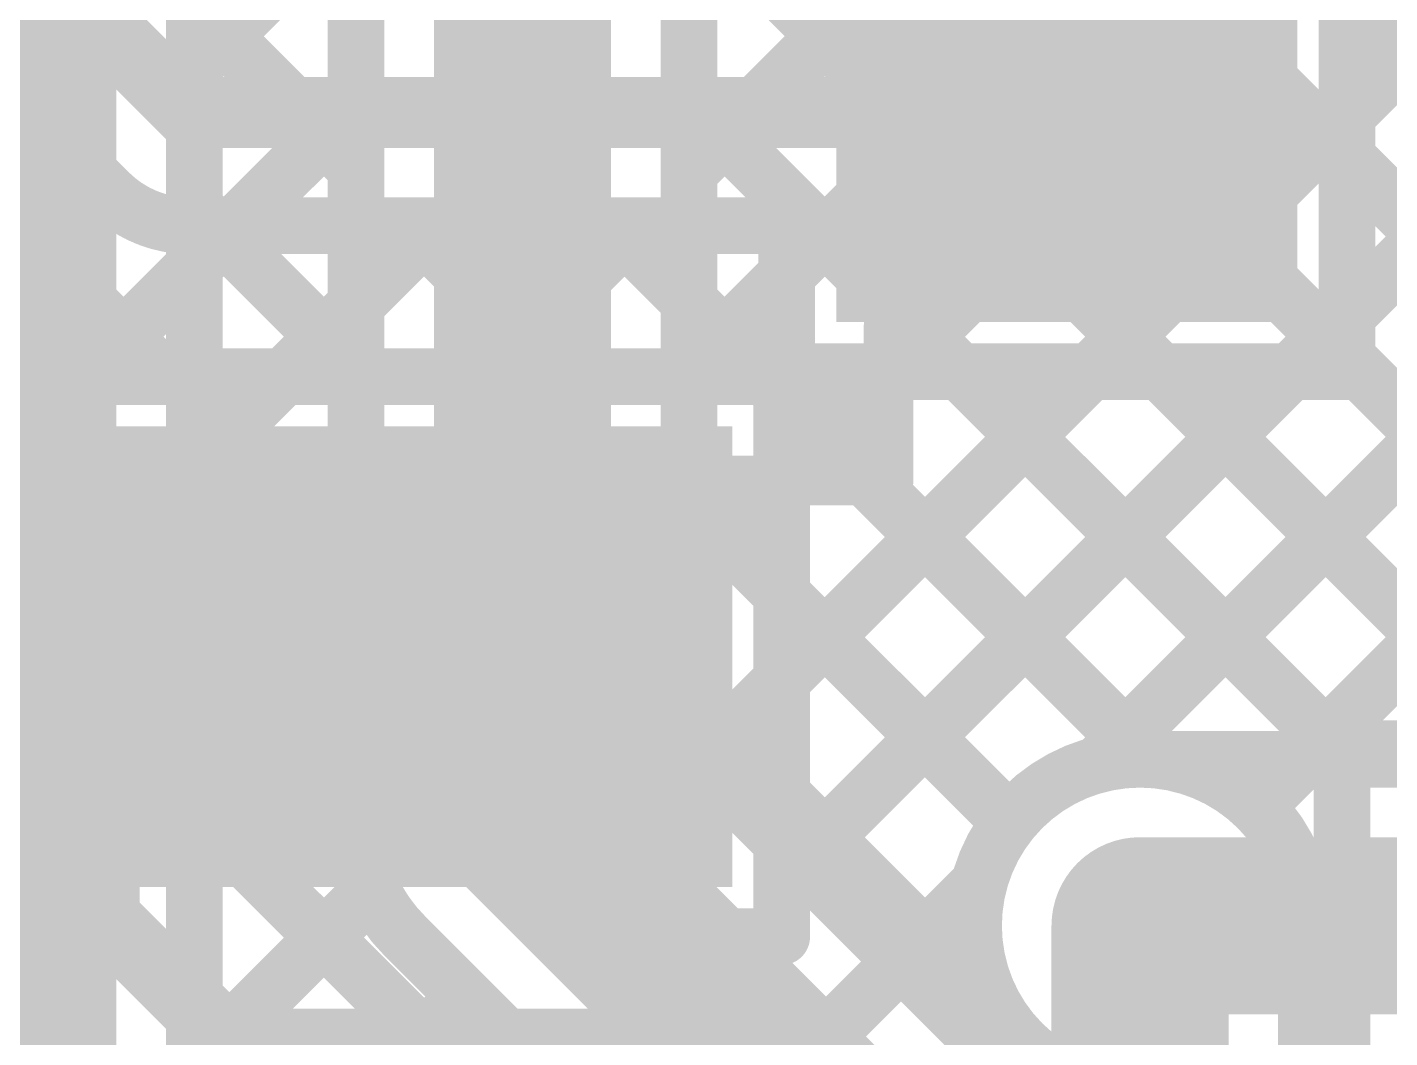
# Model space of a CAD drawing. Header units: millimetres. Extents: x 3.57 to 6.19, y 4.04 to 5.89.
# Drawn here: x 4.2149 to 4.4073, y 4.8932 to 5.0359 of the extents above; entities that cross this region are included whole.
import ezdxf

# ---------------------------------------------------------------- set-up
doc = ezdxf.new("R2010")
doc.units = ezdxf.units.MM
doc.header["$MEASUREMENT"] = 0
for name, color, linetype in [('BottomLayer', 5, 'Continuous'), ('BottomSolder', 6, 'Continuous'), ('MultiLayer', 9, 'Continuous'), ('TopLayer', 1, 'Continuous'), ('TopOverlay', 2, 'Continuous'), ('TopPaste', 8, 'Continuous'), ('TopSolder', 216, 'Continuous'), ('ViaHoleLayer', 16, 'Continuous')]:
    doc.layers.add(name, color=color, linetype=linetype)

# ---------------------------------------------------------------- blocks, each defined once
blk = doc.blocks.new('48_LQFP_12')
at = {"layer": 'TopLayer'}
for points in [[(0.09449, 0.13689), (0.09449, 0.19398), (0.08268, 0.13689), (0.08268, 0.19398)], [(0.11417, 0.13689), (0.11417, 0.19398), (0.10236, 0.13689), (0.10236, 0.19398)], [(0.13689, 0.10238), (0.19398, 0.10238), (0.13689, 0.11419), (0.19398, 0.11419)], [(0.13689, 0.08269), (0.19398, 0.08269), (0.13689, 0.0945), (0.19398, 0.0945)], [(0.13689, 0.06301), (0.19398, 0.06301), (0.13689, 0.07482), (0.19398, 0.07482)], [(0.13689, 0.04332), (0.19398, 0.04332), (0.13689, 0.05513), (0.19398, 0.05513)], [(0.19398, 0.03545), (0.13689, 0.03545), (0.19398, 0.02364), (0.13689, 0.02364)]]:
    blk.add_solid(points, dxfattribs=at)
at = {"layer": 'TopOverlay', "const_width": 0.007}
for points in [[(0.14057, 0.14027), (0.11857, 0.14027)], [(0.14057, 0.11827), (0.14057, 0.14027)]]:
    blk.add_lwpolyline(points, dxfattribs=at)
at = {"layer": 'TopOverlay', "const_width": 0.0035}
for points in [[(0.11682, 0.14027, 1), (0.12032, 0.14027, 1)], [(0.13882, 0.14027, 1), (0.14232, 0.14027, 1)], [(0.13882, 0.14027, 1), (0.14232, 0.14027, 1)], [(0.13882, 0.11827, 1), (0.14232, 0.11827, 1)]]:
    blk.add_lwpolyline(points, format="xyb", close=True, dxfattribs=at)
at = {"layer": 'TopPaste'}
for points in [[(0.09449, 0.13689), (0.09449, 0.19398), (0.08268, 0.13689), (0.08268, 0.19398)], [(0.11417, 0.13689), (0.11417, 0.19398), (0.10236, 0.13689), (0.10236, 0.19398)], [(0.13689, 0.10238), (0.19398, 0.10238), (0.13689, 0.11419), (0.19398, 0.11419)], [(0.13689, 0.08269), (0.19398, 0.08269), (0.13689, 0.0945), (0.19398, 0.0945)], [(0.13689, 0.06301), (0.19398, 0.06301), (0.13689, 0.07482), (0.19398, 0.07482)], [(0.13689, 0.04332), (0.19398, 0.04332), (0.13689, 0.05513), (0.19398, 0.05513)], [(0.19398, 0.03545), (0.13689, 0.03545), (0.19398, 0.02364), (0.13689, 0.02364)]]:
    blk.add_solid(points, dxfattribs=at)
at = {"layer": 'TopSolder'}
for points in [[(0.0788, 0.13289), (0.0788, 0.19798), (0.05899, 0.13289), (0.05899, 0.19798)], [(0.09849, 0.13289), (0.09849, 0.19798), (0.07868, 0.13289), (0.07868, 0.19798)], [(0.11817, 0.13289), (0.11817, 0.19798), (0.09836, 0.13289), (0.09836, 0.19798)], [(0.13289, 0.09838), (0.19798, 0.09838), (0.13289, 0.11819), (0.19798, 0.11819)], [(0.13289, 0.07869), (0.19798, 0.07869), (0.13289, 0.0985), (0.19798, 0.0985)], [(0.13289, 0.05901), (0.19798, 0.05901), (0.13289, 0.07882), (0.19798, 0.07882)], [(0.13289, 0.03932), (0.19798, 0.03932), (0.13289, 0.05913), (0.19798, 0.05913)], [(0.19798, 0.03945), (0.13289, 0.03945), (0.19798, 0.01964), (0.13289, 0.01964)], [(0.19798, 0.01976), (0.13289, 0.01976), (0.19798, -0.00005), (0.13289, -0.00005)]]:
    blk.add_solid(points, dxfattribs=at)

msp = doc.modelspace()

# ---------------------------------------------------------------- linework, layer by layer
at = {"layer": 'BottomLayer'}
for points, const_width in [([(4.3951, 4.9325), (4.81204, 5.34944)], 0.008), ([(4.30832, 4.98714), (4.56068, 5.2395)], 0.008), ([(4.30832, 5.01543), (4.53239, 5.2395)], 0.008), ([(4.30832, 4.95886), (4.58896, 5.2395)], 0.008), ([(4.28482, 4.92418), (4.28482, 5.213)], 0.025), ([(4.30832, 4.93392), (4.30832, 5.213)], 0.008), ([(4.26132, 4.92418), (4.26132, 5.21008)], 0.008), ([(4.215, 4.78833), (4.215, 5.197)], 0.025), ([(4.2385, 4.79807), (4.2385, 5.18727)], 0.008), ([(4.30999, 4.93224), (4.52333, 5.14558)], 0.008), ([(4.30832, 5.13863), (4.51498, 4.93197)], 0.008), ([(4.32413, 4.9181), (4.52787, 5.12184)], 0.008), ([(4.30832, 5.11035), (4.48616, 4.9325)], 0.008), ([(4.36605, 4.93173), (4.54654, 5.11223)], 0.008), ([(4.30832, 5.08206), (4.45788, 4.9325)], 0.008), ([(4.2385, 5.03046), (4.26132, 5.05328)], 0.008), ([(4.30832, 5.05378), (4.4296, 4.9325)], 0.008), ([(4.2385, 5.03874), (4.26132, 5.01592)], 0.008), ([(4.2385, 5.00218), (4.26132, 5.02499)], 0.008), ([(4.30832, 5.02549), (4.40131, 4.9325)], 0.008), ([(4.2385, 5.01046), (4.26132, 4.98764)], 0.008), ([(4.30832, 4.99721), (4.37303, 4.9325)], 0.008), ([(4.2385, 4.97389), (4.26132, 4.99671)], 0.008), ([(4.2385, 4.98217), (4.26132, 4.95936)], 0.008), ([(4.2385, 4.94561), (4.26132, 4.96843)], 0.008), ([(4.30832, 4.96892), (4.35361, 4.92363)], 0.008), ([(4.2385, 4.95389), (4.26132, 4.93107)], 0.008), ([(4.2385, 4.91732), (4.26132, 4.94014)], 0.008), ([(4.30832, 4.94064), (4.35157, 4.89739)], 0.008), ([(4.30832, 4.93392), (4.38673, 4.8555)], 0.008), ([(4.28482, 4.92418), (4.377, 4.832)], 0.025), ([(4.372, 4.9325), (4.51, 4.9325)], 0.008), ([(4.2385, 4.92561), (4.37853, 4.78557)], 0.008), ([(4.372, 4.909), (4.51, 4.909)], 0.025), ([(4.33827, 4.90396), (4.34927, 4.91495)], 0.008), ([(4.2385, 4.88904), (4.26358, 4.91412)], 0.008), ([(4.26822, 4.90755), (4.36037, 4.8154)], 0.008), ([(4.2385, 4.86075), (4.27676, 4.89901)], 0.008), ([(4.2385, 4.89732), (4.3558, 4.78002)], 0.008), ([(4.35242, 4.88982), (4.35518, 4.89258)], 0.008)]:
    msp.add_lwpolyline(points, dxfattribs=dict(at, const_width=const_width))
for points, const_width in [([(4.2365, 5.03874, 1), (4.2405, 5.03874, 1)], 0.004), ([(4.2365, 5.03046, 1), (4.2405, 5.03046, 1)], 0.004), ([(4.25932, 5.02499, 1), (4.26332, 5.02499, 1)], 0.004), ([(4.30632, 5.02549, 1), (4.31032, 5.02549, 1)], 0.004), ([(4.25932, 5.01592, 1), (4.26332, 5.01592, 1)], 0.004), ([(4.30632, 5.01543, 1), (4.31032, 5.01543, 1)], 0.004), ([(4.2365, 5.01046, 1), (4.2405, 5.01046, 1)], 0.004), ([(4.2365, 5.00218, 1), (4.2405, 5.00218, 1)], 0.004), ([(4.30632, 4.99721, 1), (4.31032, 4.99721, 1)], 0.004), ([(4.25932, 4.99671, 1), (4.26332, 4.99671, 1)], 0.004), ([(4.25932, 4.98764, 1), (4.26332, 4.98764, 1)], 0.004), ([(4.30632, 4.98714, 1), (4.31032, 4.98714, 1)], 0.004), ([(4.2365, 4.98217, 1), (4.2405, 4.98217, 1)], 0.004), ([(4.2365, 4.97389, 1), (4.2405, 4.97389, 1)], 0.004), ([(4.25932, 4.96843, 1), (4.26332, 4.96843, 1)], 0.004), ([(4.30632, 4.96892, 1), (4.31032, 4.96892, 1)], 0.004), ([(4.25932, 4.95936, 1), (4.26332, 4.95936, 1)], 0.004), ([(4.30632, 4.95886, 1), (4.31032, 4.95886, 1)], 0.004), ([(4.2365, 4.95389, 1), (4.2405, 4.95389, 1)], 0.004), ([(4.2365, 4.94561, 1), (4.2405, 4.94561, 1)], 0.004), ([(4.25932, 4.94014, 1), (4.26332, 4.94014, 1)], 0.004), ([(4.30632, 4.94064, 1), (4.31032, 4.94064, 1)], 0.004), ([(4.30632, 4.93392, 1), (4.31032, 4.93392, 1)], 0.004), ([(4.30632, 4.93392, 1), (4.31032, 4.93392, 1)], 0.004), ([(4.27857, 4.92418, 1), (4.29107, 4.92418, 1)], 0.0125), ([(4.27857, 4.92418, 1), (4.29107, 4.92418, 1)], 0.0125), ([(4.30799, 4.93224, 1), (4.31199, 4.93224, 1)], 0.004), ([(4.36405, 4.93173, 1), (4.36805, 4.93173, 1)], 0.004), ([(4.37, 4.9325, 1), (4.374, 4.9325, 1)], 0.004), ([(4.37, 4.9325, 1), (4.374, 4.9325, 1)], 0.004), ([(4.37103, 4.9325, 1), (4.37503, 4.9325, 1)], 0.004), ([(4.3931, 4.9325, 1), (4.3971, 4.9325, 1)], 0.004), ([(4.39931, 4.9325, 1), (4.40331, 4.9325, 1)], 0.004), ([(4.25932, 4.93107, 1), (4.26332, 4.93107, 1)], 0.004), ([(4.2365, 4.92561, 1), (4.2405, 4.92561, 1)], 0.004), ([(4.25932, 4.92418, 1), (4.26332, 4.92418, 1)], 0.004), ([(4.25932, 4.92418, 1), (4.26332, 4.92418, 1)], 0.004), ([(4.25932, 4.92418, 1), (4.26332, 4.92418, 1)], 0.004), ([(4.35161, 4.92363, 1), (4.35561, 4.92363, 1)], 0.004), ([(4.32213, 4.9181, 1), (4.32613, 4.9181, 1)], 0.004), ([(4.2365, 4.91732, 1), (4.2405, 4.91732, 1)], 0.004), ([(4.36575, 4.909, 1), (4.37825, 4.909, 1)], 0.0125), ([(4.36609, 4.909, 1), (4.37791, 4.909, 1)], 0.01181), ([(4.34727, 4.91495, 1), (4.35127, 4.91495, 1)], 0.004), ([(4.26158, 4.91412, 1), (4.26558, 4.91412, 1)], 0.004), ([(4.2662, 4.90756, 1), (4.2702, 4.90756, 1)], 0.004), ([(4.26622, 4.90755, 1), (4.27022, 4.90755, 1)], 0.004), ([(4.26622, 4.90755, 1), (4.27022, 4.90755, 1)], 0.004), ([(4.33627, 4.90396, 1), (4.34027, 4.90396, 1)], 0.004), ([(4.27476, 4.89901, 1), (4.27876, 4.89901, 1)], 0.004), ([(4.2365, 4.89732, 1), (4.2405, 4.89732, 1)], 0.004), ([(4.34957, 4.89739, 1), (4.35357, 4.89739, 1)], 0.004), ([(4.35318, 4.89258, 1), (4.35718, 4.89258, 1)], 0.004), ([(4.35042, 4.88982, 1), (4.35442, 4.88982, 1)], 0.004)]:
    msp.add_lwpolyline(points, format="xyb", close=True, dxfattribs=dict(at, const_width=const_width))
at = {"layer": 'BottomLayer', "const_width": 0.008}
for points in [[(4.372, 4.8855, -1), (4.372, 4.9325)], [(4.2682, 4.90756, -0.198912), (4.26132, 4.92418)], [(4.26822, 4.90755, -0.199188), (4.26132, 4.92418)]]:
    msp.add_lwpolyline(points, format="xyb", dxfattribs=at)
at = {"layer": 'BottomSolder', "const_width": 0.00991}
msp.add_lwpolyline([(4.36705, 4.909, 1), (4.37695, 4.909, 1)], format="xyb", close=True, dxfattribs=at)
at = {"layer": 'MultiLayer', "const_width": 0.01181}
msp.add_lwpolyline([(4.36609, 4.909, 1), (4.37791, 4.909, 1)], format="xyb", close=True, dxfattribs=at)
at = {"layer": 'TopLayer'}
for points, const_width in [([(4.13534, 5.12628), (4.23778, 5.02384)], 0.01), ([(4.403, 5.031), (4.403, 5.12595)], 0.008), ([(4.19773, 5.04126), (4.22645, 5.01254)], 0.008), ([(4.40121, 5.02662), (4.40121, 5.04075)], 0.008), ([(4.40121, 5.02662), (4.40121, 5.04075)], 0.008), ([(4.38842, 4.92582), (4.4966, 5.034)], 0.008), ([(4.36605, 4.93173), (4.46531, 5.031)], 0.008), ([(4.40121, 5.02347), (4.40875, 5.031)], 0.008), ([(4.40121, 4.99518), (4.43703, 5.031)], 0.008), ([(4.403, 5.031), (4.478, 5.031)], 0.008), ([(4.19275, 5.02792), (4.23414, 4.98654)], 0.008), ([(4.40121, 5.02106), (4.40121, 5.02662)], 0.008), ([(4.23778, 5.02384), (4.36167, 5.02384)], 0.01), ([(4.40121, 5.00694), (4.40121, 5.02106)], 0.008), ([(4.40121, 5.00694), (4.40121, 5.02106)], 0.008), ([(4.40121, 5.01745), (4.48469, 4.93398)], 0.008), ([(4.19458, 4.98654), (4.22352, 5.01548)], 0.008), ([(4.22286, 4.98654), (4.24417, 5.00784)], 0.008), ([(4.23778, 5.00784), (4.32212, 5.00784)], 0.008), ([(4.24112, 5.00784), (4.26242, 4.98654)], 0.008), ([(4.25114, 4.98654), (4.27245, 5.00784)], 0.008), ([(4.2694, 5.00784), (4.29071, 4.98654)], 0.008), ([(4.27943, 4.98654), (4.30074, 5.00784)], 0.008), ([(4.29768, 5.00784), (4.31899, 4.98654)], 0.008), ([(4.32212, 4.98725), (4.32212, 5.00694)], 0.008), ([(4.40121, 4.98725), (4.40121, 5.00694)], 0.008), ([(4.30771, 4.98654), (4.32212, 5.00095)], 0.008), ([(4.40121, 4.98917), (4.4564, 4.93398)], 0.008), ([(4.32142, 4.94368), (4.365, 4.98725)], 0.008), ([(4.32142, 4.97196), (4.33671, 4.98725)], 0.008), ([(4.32142, 4.91539), (4.39328, 4.98725)], 0.008), ([(4.32212, 4.98725), (4.40121, 4.98725)], 0.008), ([(4.34656, 4.98725), (4.4005, 4.93331)], 0.008), ([(4.37484, 4.98725), (4.42812, 4.93398)], 0.008), ([(4.20887, 4.98654), (4.223, 4.98654)], 0.008), ([(4.20887, 4.98654), (4.223, 4.98654)], 0.008), ([(4.223, 4.98654), (4.22856, 4.98654)], 0.008), ([(4.22856, 4.98654), (4.24268, 4.98654)], 0.008), ([(4.22856, 4.98654), (4.24268, 4.98654)], 0.008), ([(4.24268, 4.98654), (4.24824, 4.98654)], 0.008), ([(4.24824, 4.98654), (4.26237, 4.98654)], 0.008), ([(4.24824, 4.98654), (4.26237, 4.98654)], 0.008), ([(4.26237, 4.98654), (4.26793, 4.98654)], 0.008), ([(4.26793, 4.98654), (4.28205, 4.98654)], 0.008), ([(4.26793, 4.98654), (4.28205, 4.98654)], 0.008), ([(4.28205, 4.98654), (4.28761, 4.98654)], 0.008), ([(4.28761, 4.98654), (4.30174, 4.98654)], 0.008), ([(4.28761, 4.98654), (4.30174, 4.98654)], 0.008), ([(4.30174, 4.98654), (4.32142, 4.98654)], 0.008), ([(4.31899, 4.98654), (4.32142, 4.9841)], 0.008), ([(4.32142, 4.90745), (4.32142, 4.98654)], 0.008), ([(4.32142, 4.9841), (4.37305, 4.93248)], 0.008), ([(4.32142, 4.95582), (4.35361, 4.92363)], 0.008), ([(4.22578, 4.91022), (4.22578, 4.94699)], 0.01), ([(4.4005, 4.93398), (4.50715, 4.93398)], 0.008), ([(4.4005, 4.78402), (4.4005, 4.93398)], 0.008), ([(4.32142, 4.92753), (4.3485, 4.90046)], 0.008), ([(4.372, 4.763), (4.372, 4.909)], 0.025), ([(4.32247, 4.88816), (4.34927, 4.91495)], 0.008), ([(4.22578, 4.91022), (4.24372, 4.89228)], 0.01), ([(4.3485, 4.763), (4.3485, 4.909)], 0.008), ([(4.39548, 4.91005), (4.4005, 4.90502)], 0.008), ([(4.3955, 4.90462), (4.4005, 4.90962)], 0.008), ([(4.3955, 4.763), (4.3955, 4.909)], 0.008), ([(4.30174, 4.90745), (4.32142, 4.90745)], 0.008), ([(4.30833, 4.9023), (4.31348, 4.90745)], 0.008), ([(4.31322, 4.90745), (4.3485, 4.87217)], 0.008), ([(4.30705, 4.90358), (4.3243, 4.88633)], 0.008), ([(4.24372, 4.89228), (4.29572, 4.89228)], 0.01), ([(4.29572, 4.89228), (4.313, 4.875)], 0.01)]:
    msp.add_lwpolyline(points, dxfattribs=dict(at, const_width=const_width))
for points, const_width in [([(4.401, 5.031, 1), (4.405, 5.031, 1)], 0.004), ([(4.401, 5.031, 1), (4.405, 5.031, 1)], 0.004), ([(4.40675, 5.031, 1), (4.41075, 5.031, 1)], 0.004), ([(4.39921, 5.02662, 1), (4.40321, 5.02662, 1)], 0.004), ([(4.39921, 5.02662, 1), (4.40321, 5.02662, 1)], 0.004), ([(4.39921, 5.02662, 1), (4.40321, 5.02662, 1)], 0.004), ([(4.23528, 5.02384, 1), (4.24028, 5.02384, 1)], 0.005), ([(4.23528, 5.02384, 1), (4.24028, 5.02384, 1)], 0.005), ([(4.35917, 5.02384, 1), (4.36417, 5.02384, 1)], 0.005), ([(4.39921, 5.02347, 1), (4.40321, 5.02347, 1)], 0.004), ([(4.39921, 5.02106, 1), (4.40321, 5.02106, 1)], 0.004), ([(4.39921, 5.02106, 1), (4.40321, 5.02106, 1)], 0.004), ([(4.39921, 5.02106, 1), (4.40321, 5.02106, 1)], 0.004), ([(4.39921, 5.01745, 1), (4.40321, 5.01745, 1)], 0.004), ([(4.22152, 5.01548, 1), (4.22552, 5.01548, 1)], 0.004), ([(4.22445, 5.01254, 1), (4.22845, 5.01254, 1)], 0.004), ([(4.22445, 5.01254, 1), (4.22845, 5.01254, 1)], 0.004), ([(4.22446, 5.01253, 1), (4.22846, 5.01253, 1)], 0.004), ([(4.23578, 5.00784, 1), (4.23978, 5.00784, 1)], 0.004), ([(4.23578, 5.00784, 1), (4.23978, 5.00784, 1)], 0.004), ([(4.23578, 5.00784, 1), (4.23978, 5.00784, 1)], 0.004), ([(4.23912, 5.00784, 1), (4.24312, 5.00784, 1)], 0.004), ([(4.24217, 5.00784, 1), (4.24617, 5.00784, 1)], 0.004), ([(4.2674, 5.00784, 1), (4.2714, 5.00784, 1)], 0.004), ([(4.27045, 5.00784, 1), (4.27445, 5.00784, 1)], 0.004), ([(4.29568, 5.00784, 1), (4.29968, 5.00784, 1)], 0.004), ([(4.29874, 5.00784, 1), (4.30274, 5.00784, 1)], 0.004), ([(4.32012, 5.00784, 1), (4.32412, 5.00784, 1)], 0.004), ([(4.32012, 5.00694, 1), (4.32412, 5.00694, 1)], 0.004), ([(4.39921, 5.00694, 1), (4.40321, 5.00694, 1)], 0.004), ([(4.39921, 5.00694, 1), (4.40321, 5.00694, 1)], 0.004), ([(4.39921, 5.00694, 1), (4.40321, 5.00694, 1)], 0.004), ([(4.32012, 5.00095, 1), (4.32412, 5.00095, 1)], 0.004), ([(4.39921, 4.99518, 1), (4.40321, 4.99518, 1)], 0.004), ([(4.39921, 4.98917, 1), (4.40321, 4.98917, 1)], 0.004), ([(4.32012, 4.98725, 1), (4.32412, 4.98725, 1)], 0.004), ([(4.32012, 4.98725, 1), (4.32412, 4.98725, 1)], 0.004), ([(4.33471, 4.98725, 1), (4.33871, 4.98725, 1)], 0.004), ([(4.34456, 4.98725, 1), (4.34856, 4.98725, 1)], 0.004), ([(4.363, 4.98725, 1), (4.367, 4.98725, 1)], 0.004), ([(4.37284, 4.98725, 1), (4.37684, 4.98725, 1)], 0.004), ([(4.39128, 4.98725, 1), (4.39528, 4.98725, 1)], 0.004), ([(4.39921, 4.98725, 1), (4.40321, 4.98725, 1)], 0.004), ([(4.39921, 4.98725, 1), (4.40321, 4.98725, 1)], 0.004), ([(4.22086, 4.98654, 1), (4.22486, 4.98654, 1)], 0.004), ([(4.221, 4.98654, 1), (4.225, 4.98654, 1)], 0.004), ([(4.221, 4.98654, 1), (4.225, 4.98654, 1)], 0.004), ([(4.221, 4.98654, 1), (4.225, 4.98654, 1)], 0.004), ([(4.22656, 4.98654, 1), (4.23056, 4.98654, 1)], 0.004), ([(4.22656, 4.98654, 1), (4.23056, 4.98654, 1)], 0.004), ([(4.22656, 4.98654, 1), (4.23056, 4.98654, 1)], 0.004), ([(4.23214, 4.98654, 1), (4.23614, 4.98654, 1)], 0.004), ([(4.24068, 4.98654, 1), (4.24468, 4.98654, 1)], 0.004), ([(4.24068, 4.98654, 1), (4.24468, 4.98654, 1)], 0.004), ([(4.24068, 4.98654, 1), (4.24468, 4.98654, 1)], 0.004), ([(4.24624, 4.98654, 1), (4.25024, 4.98654, 1)], 0.004), ([(4.24624, 4.98654, 1), (4.25024, 4.98654, 1)], 0.004), ([(4.24624, 4.98654, 1), (4.25024, 4.98654, 1)], 0.004), ([(4.24914, 4.98654, 1), (4.25314, 4.98654, 1)], 0.004), ([(4.26037, 4.98654, 1), (4.26437, 4.98654, 1)], 0.004), ([(4.26037, 4.98654, 1), (4.26437, 4.98654, 1)], 0.004), ([(4.26037, 4.98654, 1), (4.26437, 4.98654, 1)], 0.004), ([(4.26042, 4.98654, 1), (4.26442, 4.98654, 1)], 0.004), ([(4.26593, 4.98654, 1), (4.26993, 4.98654, 1)], 0.004), ([(4.26593, 4.98654, 1), (4.26993, 4.98654, 1)], 0.004), ([(4.26593, 4.98654, 1), (4.26993, 4.98654, 1)], 0.004), ([(4.27743, 4.98654, 1), (4.28143, 4.98654, 1)], 0.004), ([(4.28005, 4.98654, 1), (4.28405, 4.98654, 1)], 0.004), ([(4.28005, 4.98654, 1), (4.28405, 4.98654, 1)], 0.004), ([(4.28005, 4.98654, 1), (4.28405, 4.98654, 1)], 0.004), ([(4.28561, 4.98654, 1), (4.28961, 4.98654, 1)], 0.004), ([(4.28561, 4.98654, 1), (4.28961, 4.98654, 1)], 0.004), ([(4.28561, 4.98654, 1), (4.28961, 4.98654, 1)], 0.004), ([(4.28871, 4.98654, 1), (4.29271, 4.98654, 1)], 0.004), ([(4.29974, 4.98654, 1), (4.30374, 4.98654, 1)], 0.004), ([(4.29974, 4.98654, 1), (4.30374, 4.98654, 1)], 0.004), ([(4.29974, 4.98654, 1), (4.30374, 4.98654, 1)], 0.004), ([(4.30571, 4.98654, 1), (4.30971, 4.98654, 1)], 0.004), ([(4.31699, 4.98654, 1), (4.32099, 4.98654, 1)], 0.004), ([(4.31699, 4.98654, 1), (4.32099, 4.98654, 1)], 0.004), ([(4.31942, 4.98654, 1), (4.32342, 4.98654, 1)], 0.004), ([(4.31942, 4.98654, 1), (4.32342, 4.98654, 1)], 0.004), ([(4.31942, 4.9841, 1), (4.32342, 4.9841, 1)], 0.004), ([(4.31942, 4.9841, 1), (4.32342, 4.9841, 1)], 0.004), ([(4.31942, 4.97196, 1), (4.32342, 4.97196, 1)], 0.004), ([(4.31942, 4.95582, 1), (4.32342, 4.95582, 1)], 0.004), ([(4.22328, 4.94699, 1), (4.22828, 4.94699, 1)], 0.005), ([(4.31942, 4.94368, 1), (4.32342, 4.94368, 1)], 0.004), ([(4.3985, 4.93398, 1), (4.4025, 4.93398, 1)], 0.004), ([(4.3985, 4.93398, 1), (4.4025, 4.93398, 1)], 0.004), ([(4.36405, 4.93173, 1), (4.36805, 4.93173, 1)], 0.004), ([(4.37105, 4.93248, 1), (4.37505, 4.93248, 1)], 0.004), ([(4.3985, 4.93331, 1), (4.4025, 4.93331, 1)], 0.004), ([(4.31942, 4.92753, 1), (4.32342, 4.92753, 1)], 0.004), ([(4.38642, 4.92582, 1), (4.39042, 4.92582, 1)], 0.004), ([(4.35161, 4.92363, 1), (4.35561, 4.92363, 1)], 0.004), ([(4.36575, 4.909, 1), (4.37825, 4.909, 1)], 0.0125), ([(4.36609, 4.909, 1), (4.37791, 4.909, 1)], 0.01181), ([(4.31942, 4.91539, 1), (4.32342, 4.91539, 1)], 0.004), ([(4.34727, 4.91495, 1), (4.35127, 4.91495, 1)], 0.004), ([(4.22328, 4.91022, 1), (4.22828, 4.91022, 1)], 0.005), ([(4.22328, 4.91022, 1), (4.22828, 4.91022, 1)], 0.005), ([(4.3465, 4.909, 1), (4.3505, 4.909, 1)], 0.004), ([(4.3465, 4.909, 1), (4.3505, 4.909, 1)], 0.004), ([(4.39348, 4.91005, 1), (4.39748, 4.91005, 1)], 0.004), ([(4.3935, 4.909, 1), (4.3975, 4.909, 1)], 0.004), ([(4.3935, 4.909, 1), (4.3975, 4.909, 1)], 0.004), ([(4.3985, 4.90962, 1), (4.4025, 4.90962, 1)], 0.004), ([(4.2988, 4.90745, 1), (4.3028, 4.90745, 1)], 0.004), ([(4.2988, 4.90745, 1), (4.3028, 4.90745, 1)], 0.004), ([(4.29974, 4.90745, 1), (4.30374, 4.90745, 1)], 0.004), ([(4.31122, 4.90745, 1), (4.31522, 4.90745, 1)], 0.004), ([(4.31148, 4.90745, 1), (4.31548, 4.90745, 1)], 0.004), ([(4.31942, 4.90745, 1), (4.32342, 4.90745, 1)], 0.004), ([(4.31942, 4.90745, 1), (4.32342, 4.90745, 1)], 0.004), ([(4.3935, 4.90462, 1), (4.3975, 4.90462, 1)], 0.004), ([(4.3985, 4.90502, 1), (4.4025, 4.90502, 1)], 0.004), ([(4.30504, 4.90359, 1), (4.30904, 4.90359, 1)], 0.004), ([(4.30505, 4.90358, 1), (4.30905, 4.90358, 1)], 0.004), ([(4.30505, 4.90358, 1), (4.30905, 4.90358, 1)], 0.004), ([(4.30633, 4.9023, 1), (4.31033, 4.9023, 1)], 0.004), ([(4.3465, 4.90046, 1), (4.3505, 4.90046, 1)], 0.004), ([(4.24122, 4.89228, 1), (4.24622, 4.89228, 1)], 0.005), ([(4.24122, 4.89228, 1), (4.24622, 4.89228, 1)], 0.005), ([(4.29322, 4.89228, 1), (4.29822, 4.89228, 1)], 0.005), ([(4.29322, 4.89228, 1), (4.29822, 4.89228, 1)], 0.005)]:
    msp.add_lwpolyline(points, format="xyb", close=True, dxfattribs=dict(at, const_width=const_width))
at = {"layer": 'TopLayer', "const_width": 0.008}
for points in [[(4.23778, 5.00784, -0.199231), (4.22645, 5.01254)], [(4.23778, 5.00784, -0.198912), (4.22646, 5.01253)], [(4.3485, 4.909, -1), (4.3955, 4.909)], [(4.3008, 4.90745, -0.116453), (4.30705, 4.90358)], [(4.3008, 4.90745, -0.116142), (4.30704, 4.90359)]]:
    msp.add_lwpolyline(points, format="xyb", dxfattribs=at)
at = {"layer": 'TopSolder', "const_width": 0.00991}
msp.add_lwpolyline([(4.36705, 4.909, 1), (4.37695, 4.909, 1)], format="xyb", close=True, dxfattribs=at)
at = {"layer": 'ViaHoleLayer', "const_width": 0.00591}
msp.add_lwpolyline([(4.36905, 4.909, 1), (4.37495, 4.909, 1)], format="xyb", close=True, dxfattribs=at)

# ---------------------------------------------------------------- block references
at = {"rotation": 270}
msp.add_blockref('48_LQFP_12', (4.19624, 5.11243), dxfattribs=at)

doc.saveas('drawing.dxf')
